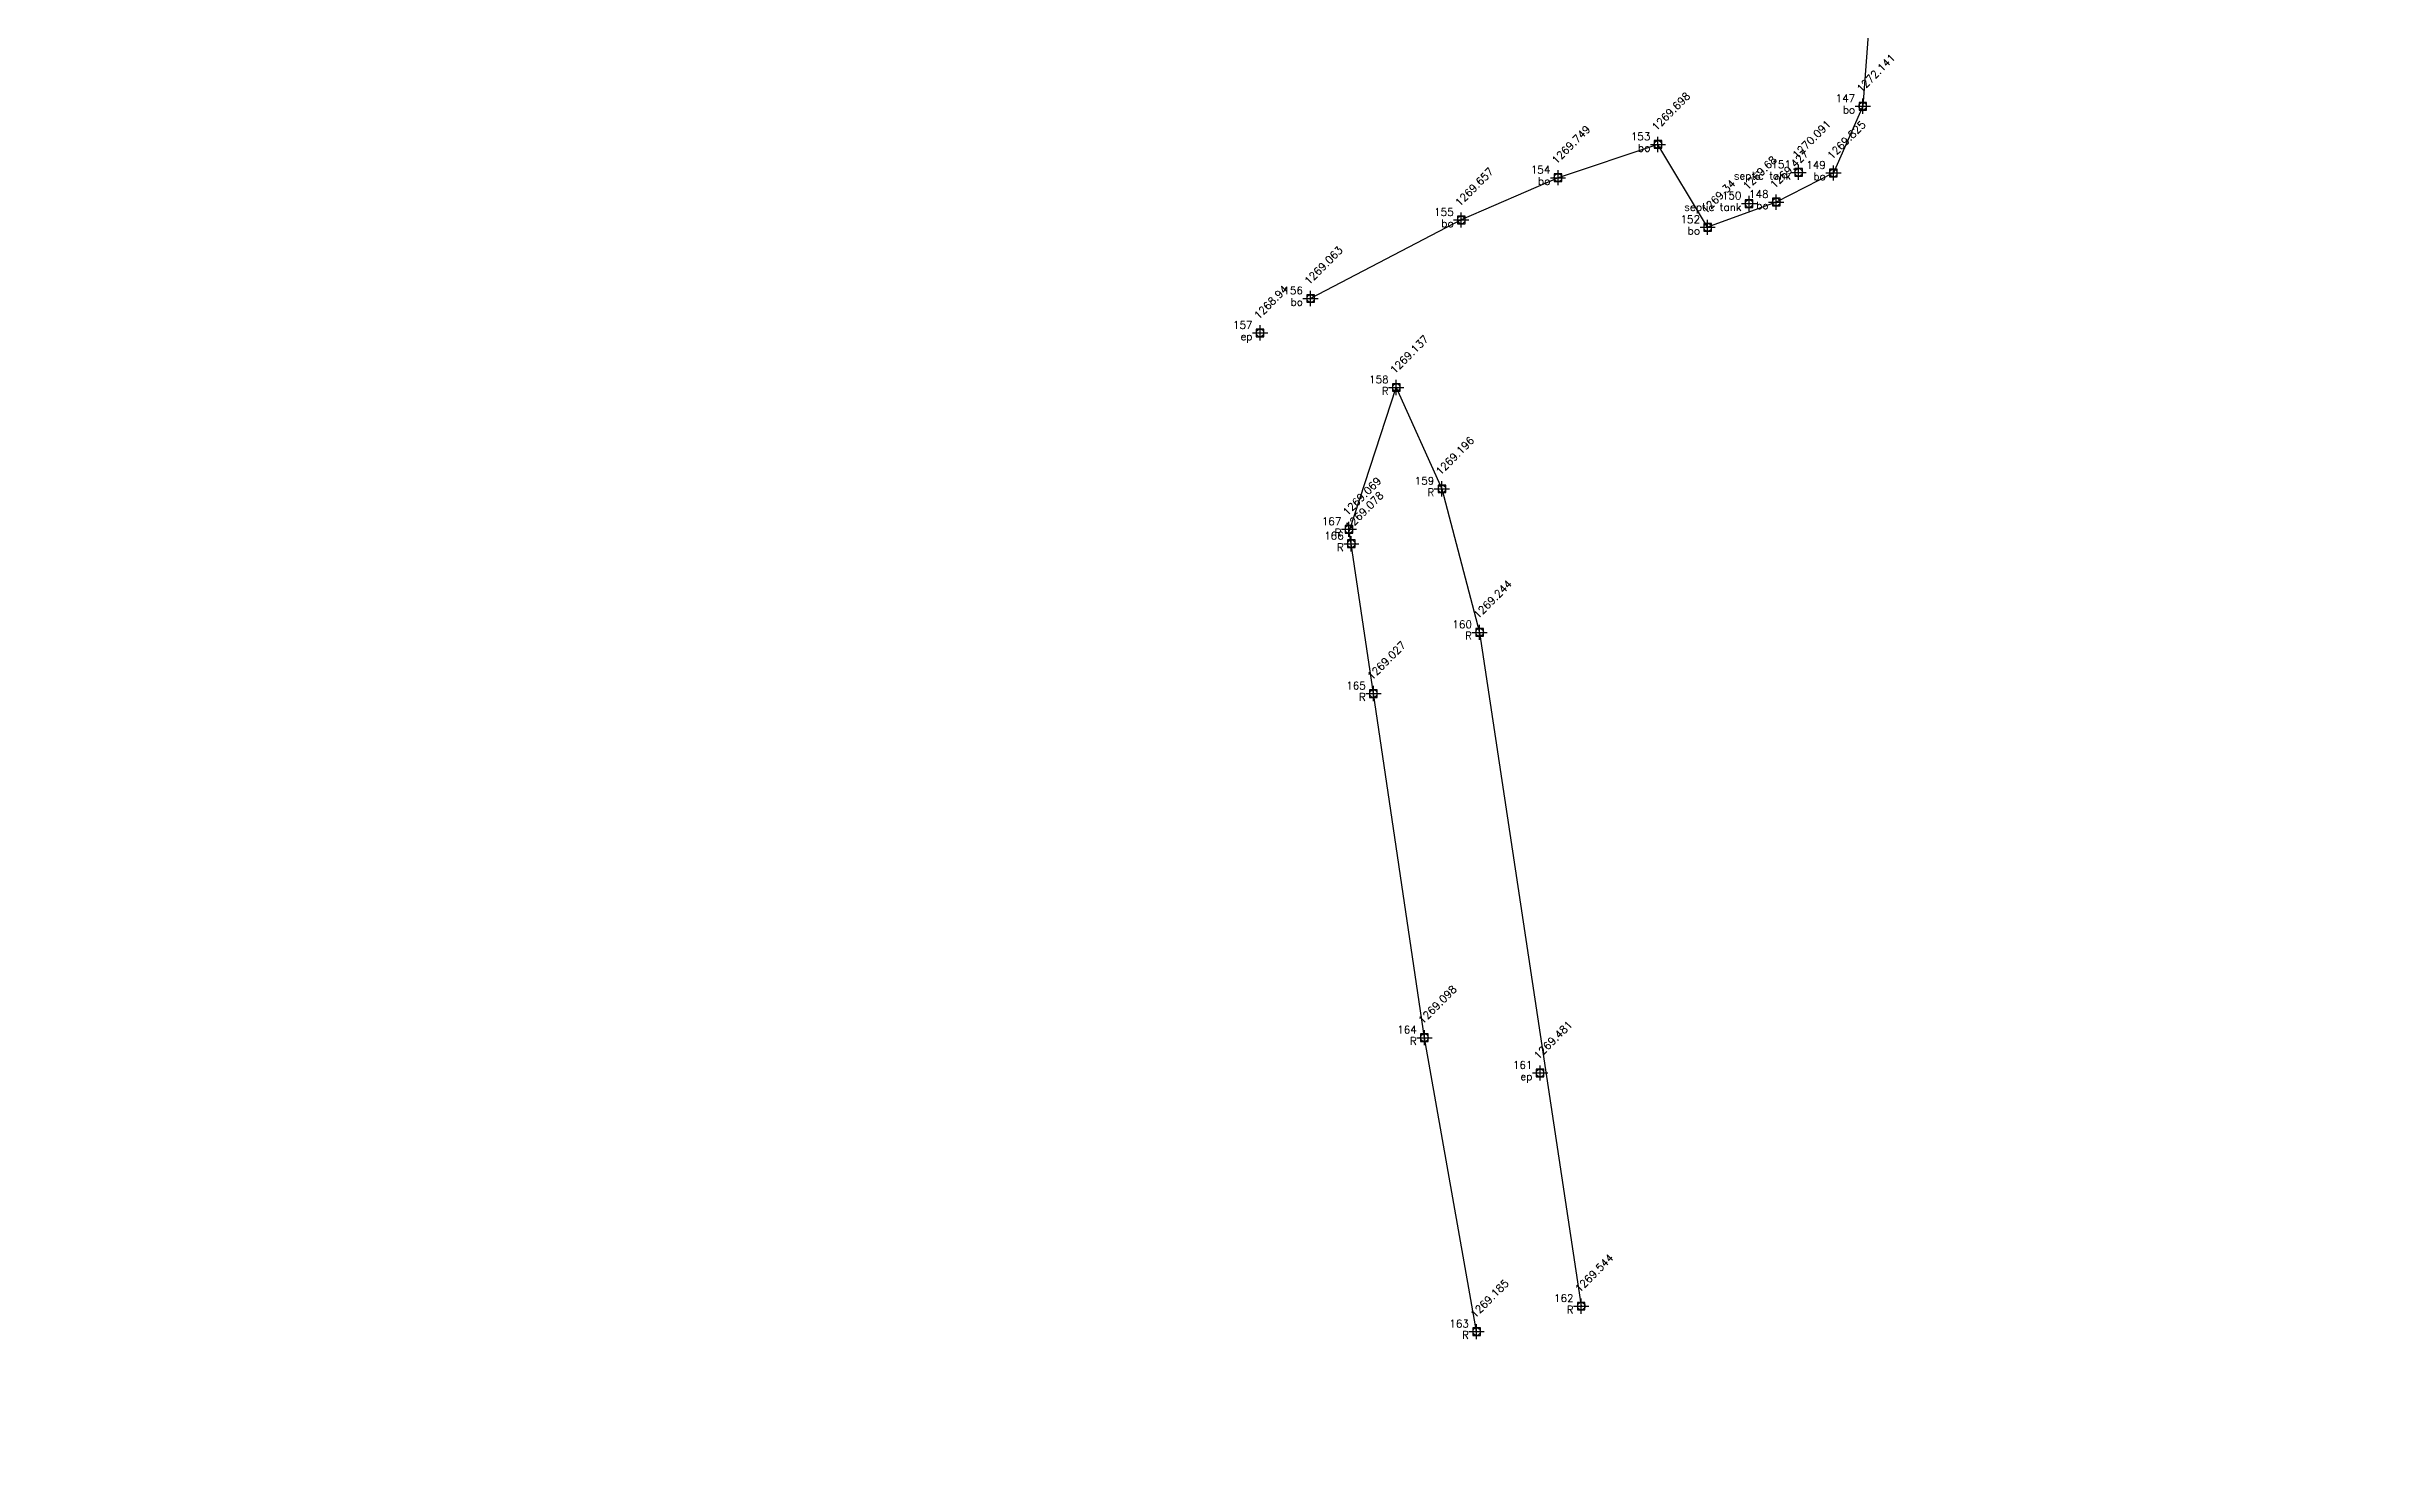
# Model space of a CAD drawing. Header units: metres. Extents: x 345912 to 349030, y 3061206 to 3061792.
# Drawn here: x 348025.3 to 348102, y 3061485.2 to 3061531.7 of the extents above; entities that cross this region are included whole.
import ezdxf
from ezdxf.enums import TextEntityAlignment as Align

# ---------------------------------------------------------------- set-up
doc = ezdxf.new("R2010")
doc.units = ezdxf.units.M
doc.header["$MEASUREMENT"] = 0
doc.header["$PDMODE"] = 98
doc.header["$PDSIZE"] = 0.25
for name, color, linetype in [('bo', 7, 'Continuous'), ('Boundary', 6, 'Continuous'), ('ep', 7, 'Continuous'), ('Features', 5, 'Continuous'), ('Points', 7, 'Continuous'), ('Points-ELV', 6, 'Continuous'), ('Points-NUM', 4, 'Continuous'), ('Points-TXT', 3, 'Continuous'), ('R', 1, 'Continuous'), ('septic tank', 7, 'Continuous')]:
    doc.layers.add(name, color=color, linetype=linetype)
doc.styles.add('romans', font='romans.shx')
picture_1 = doc.add_image_def('image2.jpg', size_in_pixel=(4960, 3507))

# ---------------------------------------------------------------- blocks, each defined once
blk = doc.blocks.new('POINTS')
at = {"layer": 'Points'}
blk.add_line((0, 0), (0, 0), dxfattribs=at)
blk.add_point((0, 0), dxfattribs=at)
at = {"layer": 'Points-ELV', "style": 'romans'}
blk.add_attdef('ELEV', text='', height=1, rotation=45, dxfattribs=at).set_placement((0, 0), align=Align.BOTTOM_LEFT)
at = {"layer": 'Points-NUM', "style": 'romans'}
blk.add_attdef('PTNUM', text='', height=1, dxfattribs=at).set_placement((0, 0), align=Align.BOTTOM_RIGHT)
at = {"layer": 'Points-TXT', "style": 'romans'}
blk.add_attdef('DESC', text='', height=1, dxfattribs=at).set_placement((0, 0), align=Align.BOTTOM_RIGHT)
blk = doc.blocks.new('dh')
at = {"layer": 'Boundary'}
blk.add_lwpolyline([(346516.738, 3061347.562), (346524.534, 3061348.858), (346525.1, 3061345.528), (346527.758, 3061327.212), (346527.696, 3061312.309), (346525.966, 3061289.156), (346525.002, 3061286.964), (346523.124, 3061286.008), (346520.874, 3061285.18), (346519.244, 3061287.901), (346515.963, 3061286.81), (346512.788, 3061285.421), (346507.841, 3061282.842)], dxfattribs=at)
at = {"layer": 'R', "elevation": 1269.078}
blk.add_lwpolyline([(346509.12007, 3061275.22293), (346510.654, 3061279.921), (346512.152, 3061276.593), (346513.389, 3061271.881), (346516.723, 3061249.757)], dxfattribs=at)
at = {"layer": 'R'}
blk.add_lwpolyline([(346513.289, 3061248.921), (346511.578, 3061258.573), (346509.905, 3061269.87), (346509.179, 3061274.789), (346509.102, 3061275.264)], dxfattribs=at)
at = {"layer": 'bo', "linetype": 'Continuous'}
ref = blk.add_blockref('POINTS', (346525.966, 3061289.156, 1272.141), dxfattribs=at)
ref.add_attrib('PTNUM', '147', dxfattribs={"layer": 'Points-NUM', "height": 0.25, "style": 'romans'}).set_placement((346525.716, 3061289.2185, 1272.141), align=Align.BOTTOM_RIGHT)
ref.add_attrib('DESC', 'bo', dxfattribs={"layer": 'Points-TXT', "height": 0.25, "style": 'romans'}).set_placement((346525.716, 3061288.8435, 1272.141), align=Align.BOTTOM_RIGHT)
ref.add_attrib('ELEV', '1272.141', dxfattribs={"layer": 'Points-ELV', "height": 0.25, "rotation": 45, "style": 'romans'}).set_placement((346525.966, 3061289.531, 1272.141), align=Align.BOTTOM_LEFT)
ref = blk.add_blockref('POINTS', (346519.244, 3061287.901, 1269.698), dxfattribs=at)
ref.add_attrib('PTNUM', '153', dxfattribs={"layer": 'Points-NUM', "height": 0.25, "style": 'romans'}).set_placement((346518.994, 3061287.9635, 1269.698), align=Align.BOTTOM_RIGHT)
ref.add_attrib('DESC', 'bo', dxfattribs={"layer": 'Points-TXT', "height": 0.25, "style": 'romans'}).set_placement((346518.994, 3061287.5885, 1269.698), align=Align.BOTTOM_RIGHT)
ref.add_attrib('ELEV', '1269.698', dxfattribs={"layer": 'Points-ELV', "height": 0.25, "rotation": 45, "style": 'romans'}).set_placement((346519.244, 3061288.276, 1269.698), align=Align.BOTTOM_LEFT)
ref = blk.add_blockref('POINTS', (346525.002, 3061286.964, 1269.825), dxfattribs=at)
ref.add_attrib('PTNUM', '149', dxfattribs={"layer": 'Points-NUM', "height": 0.25, "style": 'romans'}).set_placement((346524.752, 3061287.0265, 1269.825), align=Align.BOTTOM_RIGHT)
ref.add_attrib('DESC', 'bo', dxfattribs={"layer": 'Points-TXT', "height": 0.25, "style": 'romans'}).set_placement((346524.752, 3061286.6515, 1269.825), align=Align.BOTTOM_RIGHT)
ref.add_attrib('ELEV', '1269.825', dxfattribs={"layer": 'Points-ELV', "height": 0.25, "rotation": 45, "style": 'romans'}).set_placement((346525.002, 3061287.339, 1269.825), align=Align.BOTTOM_LEFT)
ref = blk.add_blockref('POINTS', (346515.963, 3061286.81, 1269.749), dxfattribs=at)
ref.add_attrib('PTNUM', '154', dxfattribs={"layer": 'Points-NUM', "height": 0.25, "style": 'romans'}).set_placement((346515.713, 3061286.8725, 1269.749), align=Align.BOTTOM_RIGHT)
ref.add_attrib('DESC', 'bo', dxfattribs={"layer": 'Points-TXT', "height": 0.25, "style": 'romans'}).set_placement((346515.713, 3061286.4975, 1269.749), align=Align.BOTTOM_RIGHT)
ref.add_attrib('ELEV', '1269.749', dxfattribs={"layer": 'Points-ELV', "height": 0.25, "rotation": 45, "style": 'romans'}).set_placement((346515.963, 3061287.185, 1269.749), align=Align.BOTTOM_LEFT)
ref = blk.add_blockref('POINTS', (346512.788, 3061285.421, 1269.657), dxfattribs=at)
ref.add_attrib('PTNUM', '155', dxfattribs={"layer": 'Points-NUM', "height": 0.25, "style": 'romans'}).set_placement((346512.538, 3061285.4835, 1269.657), align=Align.BOTTOM_RIGHT)
ref.add_attrib('DESC', 'bo', dxfattribs={"layer": 'Points-TXT', "height": 0.25, "style": 'romans'}).set_placement((346512.538, 3061285.1085, 1269.657), align=Align.BOTTOM_RIGHT)
ref.add_attrib('ELEV', '1269.657', dxfattribs={"layer": 'Points-ELV', "height": 0.25, "rotation": 45, "style": 'romans'}).set_placement((346512.788, 3061285.796, 1269.657), align=Align.BOTTOM_LEFT)
ref = blk.add_blockref('POINTS', (346523.124, 3061286.008, 1269.427), dxfattribs=at)
ref.add_attrib('PTNUM', '148', dxfattribs={"layer": 'Points-NUM', "height": 0.25, "style": 'romans'}).set_placement((346522.874, 3061286.0705, 1269.427), align=Align.BOTTOM_RIGHT)
ref.add_attrib('DESC', 'bo', dxfattribs={"layer": 'Points-TXT', "height": 0.25, "style": 'romans'}).set_placement((346522.874, 3061285.6955, 1269.427), align=Align.BOTTOM_RIGHT)
ref.add_attrib('ELEV', '1269.427', dxfattribs={"layer": 'Points-ELV', "height": 0.25, "rotation": 45, "style": 'romans'}).set_placement((346523.124, 3061286.383, 1269.427), align=Align.BOTTOM_LEFT)
ref = blk.add_blockref('POINTS', (346520.874, 3061285.18, 1269.34), dxfattribs=at)
ref.add_attrib('PTNUM', '152', dxfattribs={"layer": 'Points-NUM', "height": 0.25, "style": 'romans'}).set_placement((346520.624, 3061285.2425, 1269.34), align=Align.BOTTOM_RIGHT)
ref.add_attrib('DESC', 'bo', dxfattribs={"layer": 'Points-TXT', "height": 0.25, "style": 'romans'}).set_placement((346520.624, 3061284.8675, 1269.34), align=Align.BOTTOM_RIGHT)
ref.add_attrib('ELEV', '1269.34', dxfattribs={"layer": 'Points-ELV', "height": 0.25, "rotation": 45, "style": 'romans'}).set_placement((346520.874, 3061285.555, 1269.34), align=Align.BOTTOM_LEFT)
ref = blk.add_blockref('POINTS', (346507.841, 3061282.842, 1269.063), dxfattribs=at)
ref.add_attrib('PTNUM', '156', dxfattribs={"layer": 'Points-NUM', "height": 0.25, "style": 'romans'}).set_placement((346507.591, 3061282.9045, 1269.063), align=Align.BOTTOM_RIGHT)
ref.add_attrib('DESC', 'bo', dxfattribs={"layer": 'Points-TXT', "height": 0.25, "style": 'romans'}).set_placement((346507.591, 3061282.5295, 1269.063), align=Align.BOTTOM_RIGHT)
ref.add_attrib('ELEV', '1269.063', dxfattribs={"layer": 'Points-ELV', "height": 0.25, "rotation": 45, "style": 'romans'}).set_placement((346507.841, 3061283.217, 1269.063), align=Align.BOTTOM_LEFT)
at = {"layer": 'ep', "linetype": 'Continuous'}
ref = blk.add_blockref('POINTS', (346506.187, 3061281.712, 1268.94), dxfattribs=at)
ref.add_attrib('PTNUM', '157', dxfattribs={"layer": 'Points-NUM', "height": 0.25, "style": 'romans'}).set_placement((346505.937, 3061281.7745, 1268.94), align=Align.BOTTOM_RIGHT)
ref.add_attrib('DESC', 'ep', dxfattribs={"layer": 'Points-TXT', "height": 0.25, "style": 'romans'}).set_placement((346505.937, 3061281.3995, 1268.94), align=Align.BOTTOM_RIGHT)
ref.add_attrib('ELEV', '1268.94', dxfattribs={"layer": 'Points-ELV', "height": 0.25, "rotation": 45, "style": 'romans'}).set_placement((346506.187, 3061282.087, 1268.94), align=Align.BOTTOM_LEFT)
ref = blk.add_blockref('POINTS', (346515.374, 3061257.413, 1269.481), dxfattribs=at)
ref.add_attrib('PTNUM', '161', dxfattribs={"layer": 'Points-NUM', "height": 0.25, "style": 'romans'}).set_placement((346515.124, 3061257.4755, 1269.481), align=Align.BOTTOM_RIGHT)
ref.add_attrib('DESC', 'ep', dxfattribs={"layer": 'Points-TXT', "height": 0.25, "style": 'romans'}).set_placement((346515.124, 3061257.1005, 1269.481), align=Align.BOTTOM_RIGHT)
ref.add_attrib('ELEV', '1269.481', dxfattribs={"layer": 'Points-ELV', "height": 0.25, "rotation": 45, "style": 'romans'}).set_placement((346515.374, 3061257.788, 1269.481), align=Align.BOTTOM_LEFT)
at = {"layer": 'R', "linetype": 'Continuous'}
ref = blk.add_blockref('POINTS', (346510.654, 3061279.921, 1269.137), dxfattribs=at)
ref.add_attrib('PTNUM', '158', dxfattribs={"layer": 'Points-NUM', "height": 0.25, "style": 'romans'}).set_placement((346510.404, 3061279.9835, 1269.137), align=Align.BOTTOM_RIGHT)
ref.add_attrib('DESC', 'R', dxfattribs={"layer": 'Points-TXT', "height": 0.25, "style": 'romans'}).set_placement((346510.404, 3061279.6085, 1269.137), align=Align.BOTTOM_RIGHT)
ref.add_attrib('ELEV', '1269.137', dxfattribs={"layer": 'Points-ELV', "height": 0.25, "rotation": 45, "style": 'romans'}).set_placement((346510.654, 3061280.296, 1269.137), align=Align.BOTTOM_LEFT)
ref = blk.add_blockref('POINTS', (346512.152, 3061276.593, 1269.196), dxfattribs=at)
ref.add_attrib('PTNUM', '159', dxfattribs={"layer": 'Points-NUM', "height": 0.25, "style": 'romans'}).set_placement((346511.902, 3061276.6555, 1269.196), align=Align.BOTTOM_RIGHT)
ref.add_attrib('DESC', 'R', dxfattribs={"layer": 'Points-TXT', "height": 0.25, "style": 'romans'}).set_placement((346511.902, 3061276.2805, 1269.196), align=Align.BOTTOM_RIGHT)
ref.add_attrib('ELEV', '1269.196', dxfattribs={"layer": 'Points-ELV', "height": 0.25, "rotation": 45, "style": 'romans'}).set_placement((346512.152, 3061276.968, 1269.196), align=Align.BOTTOM_LEFT)
ref = blk.add_blockref('POINTS', (346509.102, 3061275.264, 1269.069), dxfattribs=at)
ref.add_attrib('PTNUM', '167', dxfattribs={"layer": 'Points-NUM', "height": 0.25, "style": 'romans'}).set_placement((346508.852, 3061275.3265, 1269.069), align=Align.BOTTOM_RIGHT)
ref.add_attrib('DESC', 'R', dxfattribs={"layer": 'Points-TXT', "height": 0.25, "style": 'romans'}).set_placement((346508.852, 3061274.9515, 1269.069), align=Align.BOTTOM_RIGHT)
ref.add_attrib('ELEV', '1269.069', dxfattribs={"layer": 'Points-ELV', "height": 0.25, "rotation": 45, "style": 'romans'}).set_placement((346509.102, 3061275.639, 1269.069), align=Align.BOTTOM_LEFT)
ref = blk.add_blockref('POINTS', (346509.179, 3061274.789, 1269.078), dxfattribs=at)
ref.add_attrib('PTNUM', '166', dxfattribs={"layer": 'Points-NUM', "height": 0.25, "style": 'romans'}).set_placement((346508.929, 3061274.8515, 1269.078), align=Align.BOTTOM_RIGHT)
ref.add_attrib('DESC', 'R', dxfattribs={"layer": 'Points-TXT', "height": 0.25, "style": 'romans'}).set_placement((346508.929, 3061274.4765, 1269.078), align=Align.BOTTOM_RIGHT)
ref.add_attrib('ELEV', '1269.078', dxfattribs={"layer": 'Points-ELV', "height": 0.25, "rotation": 45, "style": 'romans'}).set_placement((346509.179, 3061275.164, 1269.078), align=Align.BOTTOM_LEFT)
ref = blk.add_blockref('POINTS', (346513.389, 3061271.881, 1269.244), dxfattribs=at)
ref.add_attrib('PTNUM', '160', dxfattribs={"layer": 'Points-NUM', "height": 0.25, "style": 'romans'}).set_placement((346513.139, 3061271.9435, 1269.244), align=Align.BOTTOM_RIGHT)
ref.add_attrib('DESC', 'R', dxfattribs={"layer": 'Points-TXT', "height": 0.25, "style": 'romans'}).set_placement((346513.139, 3061271.5685, 1269.244), align=Align.BOTTOM_RIGHT)
ref.add_attrib('ELEV', '1269.244', dxfattribs={"layer": 'Points-ELV', "height": 0.25, "rotation": 45, "style": 'romans'}).set_placement((346513.389, 3061272.256, 1269.244), align=Align.BOTTOM_LEFT)
ref = blk.add_blockref('POINTS', (346509.905, 3061269.87, 1269.027), dxfattribs=at)
ref.add_attrib('PTNUM', '165', dxfattribs={"layer": 'Points-NUM', "height": 0.25, "style": 'romans'}).set_placement((346509.655, 3061269.9325, 1269.027), align=Align.BOTTOM_RIGHT)
ref.add_attrib('DESC', 'R', dxfattribs={"layer": 'Points-TXT', "height": 0.25, "style": 'romans'}).set_placement((346509.655, 3061269.5575, 1269.027), align=Align.BOTTOM_RIGHT)
ref.add_attrib('ELEV', '1269.027', dxfattribs={"layer": 'Points-ELV', "height": 0.25, "rotation": 45, "style": 'romans'}).set_placement((346509.905, 3061270.245, 1269.027), align=Align.BOTTOM_LEFT)
ref = blk.add_blockref('POINTS', (346511.578, 3061258.573, 1269.098), dxfattribs=at)
ref.add_attrib('PTNUM', '164', dxfattribs={"layer": 'Points-NUM', "height": 0.25, "style": 'romans'}).set_placement((346511.328, 3061258.6355, 1269.098), align=Align.BOTTOM_RIGHT)
ref.add_attrib('DESC', 'R', dxfattribs={"layer": 'Points-TXT', "height": 0.25, "style": 'romans'}).set_placement((346511.328, 3061258.2605, 1269.098), align=Align.BOTTOM_RIGHT)
ref.add_attrib('ELEV', '1269.098', dxfattribs={"layer": 'Points-ELV', "height": 0.25, "rotation": 45, "style": 'romans'}).set_placement((346511.578, 3061258.948, 1269.098), align=Align.BOTTOM_LEFT)
ref = blk.add_blockref('POINTS', (346516.723, 3061249.757, 1269.544), dxfattribs=at)
ref.add_attrib('PTNUM', '162', dxfattribs={"layer": 'Points-NUM', "height": 0.25, "style": 'romans'}).set_placement((346516.473, 3061249.8195, 1269.544), align=Align.BOTTOM_RIGHT)
ref.add_attrib('DESC', 'R', dxfattribs={"layer": 'Points-TXT', "height": 0.25, "style": 'romans'}).set_placement((346516.473, 3061249.4445, 1269.544), align=Align.BOTTOM_RIGHT)
ref.add_attrib('ELEV', '1269.544', dxfattribs={"layer": 'Points-ELV', "height": 0.25, "rotation": 45, "style": 'romans'}).set_placement((346516.723, 3061250.132, 1269.544), align=Align.BOTTOM_LEFT)
ref = blk.add_blockref('POINTS', (346513.289, 3061248.921, 1269.185), dxfattribs=at)
ref.add_attrib('PTNUM', '163', dxfattribs={"layer": 'Points-NUM', "height": 0.25, "style": 'romans'}).set_placement((346513.039, 3061248.9835, 1269.185), align=Align.BOTTOM_RIGHT)
ref.add_attrib('DESC', 'R', dxfattribs={"layer": 'Points-TXT', "height": 0.25, "style": 'romans'}).set_placement((346513.039, 3061248.6085, 1269.185), align=Align.BOTTOM_RIGHT)
ref.add_attrib('ELEV', '1269.185', dxfattribs={"layer": 'Points-ELV', "height": 0.25, "rotation": 45, "style": 'romans'}).set_placement((346513.289, 3061249.296, 1269.185), align=Align.BOTTOM_LEFT)
at = {"layer": 'septic tank', "linetype": 'Continuous'}
ref = blk.add_blockref('POINTS', (346523.858, 3061286.984, 1270.091), dxfattribs=at)
ref.add_attrib('PTNUM', '151', dxfattribs={"layer": 'Points-NUM', "height": 0.25, "style": 'romans'}).set_placement((346523.608, 3061287.0465, 1270.091), align=Align.BOTTOM_RIGHT)
ref.add_attrib('DESC', 'septic tank', dxfattribs={"layer": 'Points-TXT', "height": 0.25, "style": 'romans'}).set_placement((346523.608, 3061286.6715, 1270.091), align=Align.BOTTOM_RIGHT)
ref.add_attrib('ELEV', '1270.091', dxfattribs={"layer": 'Points-ELV', "height": 0.25, "rotation": 45, "style": 'romans'}).set_placement((346523.858, 3061287.359, 1270.091), align=Align.BOTTOM_LEFT)
ref = blk.add_blockref('POINTS', (346522.234, 3061285.959, 1269.68), dxfattribs=at)
ref.add_attrib('PTNUM', '150', dxfattribs={"layer": 'Points-NUM', "height": 0.25, "style": 'romans'}).set_placement((346521.984, 3061286.0215, 1269.68), align=Align.BOTTOM_RIGHT)
ref.add_attrib('DESC', 'septic tank', dxfattribs={"layer": 'Points-TXT', "height": 0.25, "style": 'romans'}).set_placement((346521.984, 3061285.6465, 1269.68), align=Align.BOTTOM_RIGHT)
ref.add_attrib('ELEV', '1269.68', dxfattribs={"layer": 'Points-ELV', "height": 0.25, "rotation": 45, "style": 'romans'}).set_placement((346522.234, 3061286.334, 1269.68), align=Align.BOTTOM_LEFT)

msp = doc.modelspace()

# ---------------------------------------------------------------- block references
at = {"layer": 'Features'}
msp.add_blockref('dh', (1558.88901, 240.63457), dxfattribs=at)

# ---------------------------------------------------------------- pictures from other files: only their frames are drawn
image = msp.add_image(picture_1, insert=(347894.80181, 3061329.58596), size_in_units=(505.6214, 357.50288), rotation=6, dxfattribs=at)
image.dxf.flags = 7

doc.saveas('drawing.dxf')
